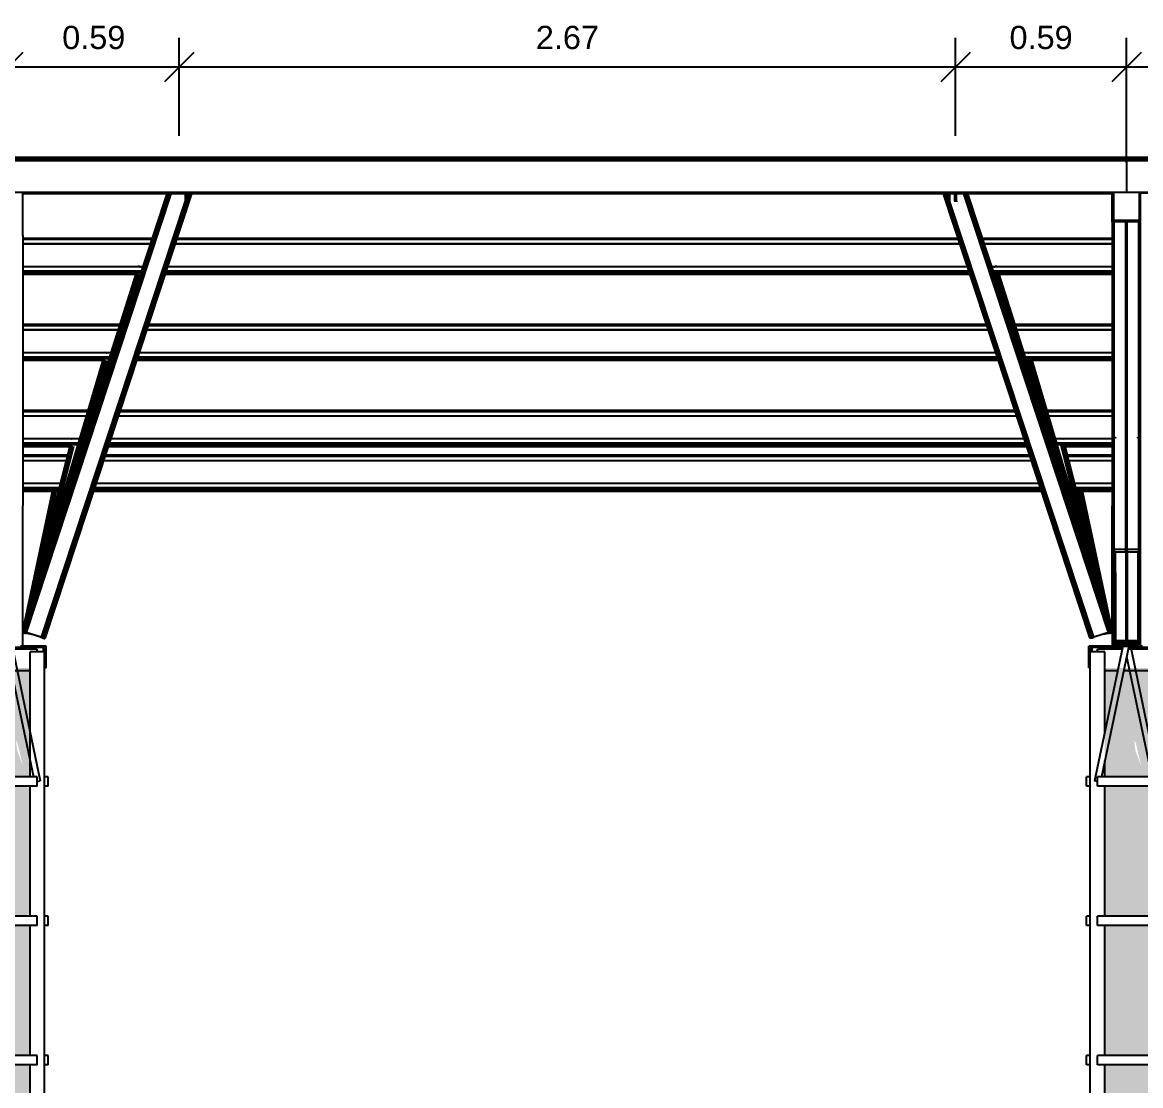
# Model space of a CAD drawing. Header units: millimetres. Extents: x 357 to 945, y 547 to 720.
# Drawn here: x 690.126 to 693.976, y 644.764 to 648.425 of the extents above; entities that cross this region are included whole.
import ezdxf

# ---------------------------------------------------------------- set-up
doc = ezdxf.new("R2010")
doc.units = ezdxf.units.MM
doc.header["$PDMODE"] = 34
doc.layers.add('ANC_COTAS', color=7, linetype='Continuous', lineweight=9)
doc.layers.add('LCL - COTAS', color=30, linetype='Continuous')
doc.layers.add('PLANTA-VIS', color=7, linetype='Continuous')
doc.styles.add('Arial', font='arial.ttf')
doc.dimstyles.new('1-100', dxfattribs={"dimscale": 2, "dimtxt": 0.04, "dimasz": 0.05, "dimexe": 0.05, "dimexo": 0.1, "dimgap": 0.03, "dimtad": 1, "dimzin": 1, "dimdsep": 46, "dimtxsty": 'Arial', "dimblk": 'OBLIQUE', "dimcen": 0, "dimclrd": 256, "dimclre": 256, "dimclrt": 256, "dimadec": 0, "dimazin": 0, "dimtfac": 1, "dimtofl": 0, "dimtmove": 2, "dimatfit": 3, "dimldrblk": 'OBLIQUE', "dimfxl": 0.04, "dimtolj": 1, "dimtzin": 1, "dimarcsym": 0})

# ---------------------------------------------------------------- blocks, each defined once
blk = doc.blocks.new('_OBLIQUE')
at = {"color": 0, "linetype": 'ByBlock', "lineweight": -2}
blk.add_line((-0.5, -0.5), (0.5, 0.5), dxfattribs=at)
blk = doc.blocks.new('*D186')
at = {"layer": 'Defpoints', "color": 0, "transparency": 16777216}
for p in [(690.0771, 648.2721), (690.0771, 647.9597), (689.4886, 647.8351)]:
    blk.add_point(p, dxfattribs=at)
at = {"layer": 'LCL - COTAS', "lineweight": -2, "transparency": 16777216}
for p, q in [((689.4886, 648.0351), (689.4886, 648.3721)), ((690.0771, 648.1597), (690.0771, 648.3721)), ((689.4886, 648.2721), (690.0771, 648.2721))]:
    blk.add_line(p, q, dxfattribs=at)
at = {"layer": 'LCL - COTAS', "lineweight": -2, "transparency": 16777216, "xscale": 0.1, "yscale": 0.1, "zscale": 0.1, "rotation": 180}
blk.add_blockref('_OBLIQUE', (689.4886, 648.2721), dxfattribs=at)
at = {"layer": 'LCL - COTAS', "lineweight": -2, "transparency": 16777216, "xscale": 0.1, "yscale": 0.1, "zscale": 0.1}
blk.add_blockref('_OBLIQUE', (690.0771, 648.2721), dxfattribs=at)
at = {"layer": 'LCL - COTAS', "transparency": 16777216, "insert": (689.7828, 648.3729), "char_height": 0.08, "attachment_point": 5, "style": 'Arial'}
blk.add_mtext('\\A1;0.59', dxfattribs=at)
blk = doc.blocks.new('*D187')
at = {"layer": 'Defpoints', "color": 0, "transparency": 16777216}
for p in [(690.6656, 648.2721), (690.0771, 647.9597), (690.6656, 647.8351)]:
    blk.add_point(p, dxfattribs=at)
at = {"layer": 'LCL - COTAS', "lineweight": -2, "transparency": 16777216}
for p, q in [((690.0771, 648.1597), (690.0771, 648.3721)), ((690.6656, 648.0351), (690.6656, 648.3721)), ((690.0771, 648.2721), (690.6656, 648.2721))]:
    blk.add_line(p, q, dxfattribs=at)
at = {"layer": 'LCL - COTAS', "lineweight": -2, "transparency": 16777216, "xscale": 0.1, "yscale": 0.1, "zscale": 0.1, "rotation": 180}
blk.add_blockref('_OBLIQUE', (690.0771, 648.2721), dxfattribs=at)
at = {"layer": 'LCL - COTAS', "lineweight": -2, "transparency": 16777216, "xscale": 0.1, "yscale": 0.1, "zscale": 0.1}
blk.add_blockref('_OBLIQUE', (690.6656, 648.2721), dxfattribs=at)
at = {"layer": 'LCL - COTAS', "transparency": 16777216, "insert": (690.3714, 648.3729), "char_height": 0.08, "attachment_point": 5, "style": 'Arial'}
blk.add_mtext('\\A1;0.59', dxfattribs=at)
blk = doc.blocks.new('*D188')
at = {"layer": 'Defpoints', "color": 0, "transparency": 16777216}
for p in [(693.3386, 648.2721), (690.6656, 647.8351), (693.3386, 647.8351)]:
    blk.add_point(p, dxfattribs=at)
at = {"layer": 'LCL - COTAS', "lineweight": -2, "transparency": 16777216}
for p, q in [((690.6656, 648.0351), (690.6656, 648.3721)), ((693.3386, 648.0351), (693.3386, 648.3721)), ((690.6656, 648.2721), (693.3386, 648.2721))]:
    blk.add_line(p, q, dxfattribs=at)
at = {"layer": 'LCL - COTAS', "lineweight": -2, "transparency": 16777216, "xscale": 0.1, "yscale": 0.1, "zscale": 0.1, "rotation": 180}
blk.add_blockref('_OBLIQUE', (690.6656, 648.2721), dxfattribs=at)
at = {"layer": 'LCL - COTAS', "lineweight": -2, "transparency": 16777216, "xscale": 0.1, "yscale": 0.1, "zscale": 0.1}
blk.add_blockref('_OBLIQUE', (693.3386, 648.2721), dxfattribs=at)
at = {"layer": 'LCL - COTAS', "transparency": 16777216, "insert": (692.0021, 648.3729), "char_height": 0.08, "attachment_point": 5, "style": 'Arial'}
blk.add_mtext('\\A1;2.67', dxfattribs=at)
blk = doc.blocks.new('*D189')
at = {"layer": 'Defpoints', "color": 0, "transparency": 16777216}
for p in [(693.9271, 648.2721), (693.9271, 647.9597), (693.3386, 647.8351)]:
    blk.add_point(p, dxfattribs=at)
at = {"layer": 'LCL - COTAS', "lineweight": -2, "transparency": 16777216}
for p, q in [((693.3386, 648.0351), (693.3386, 648.3721)), ((693.9271, 648.1597), (693.9271, 648.3721)), ((693.3386, 648.2721), (693.9271, 648.2721))]:
    blk.add_line(p, q, dxfattribs=at)
at = {"layer": 'LCL - COTAS', "lineweight": -2, "transparency": 16777216, "xscale": 0.1, "yscale": 0.1, "zscale": 0.1, "rotation": 180}
blk.add_blockref('_OBLIQUE', (693.3386, 648.2721), dxfattribs=at)
at = {"layer": 'LCL - COTAS', "lineweight": -2, "transparency": 16777216, "xscale": 0.1, "yscale": 0.1, "zscale": 0.1}
blk.add_blockref('_OBLIQUE', (693.9271, 648.2721), dxfattribs=at)
at = {"layer": 'LCL - COTAS', "transparency": 16777216, "insert": (693.6328, 648.3729), "char_height": 0.08, "attachment_point": 5, "style": 'Arial'}
blk.add_mtext('\\A1;0.59', dxfattribs=at)
blk = doc.blocks.new('*D193')
at = {"layer": 'Defpoints', "color": 0, "transparency": 16777216}
for p in [(694.5156, 648.2721), (694.5156, 647.8351), (693.9271, 647.7428)]:
    blk.add_point(p, dxfattribs=at)
at = {"layer": 'LCL - COTAS', "lineweight": -2, "transparency": 16777216}
for p, q in [((693.9271, 647.9428), (693.9271, 648.3721)), ((694.5156, 648.0351), (694.5156, 648.3721)), ((693.9271, 648.2721), (694.5156, 648.2721))]:
    blk.add_line(p, q, dxfattribs=at)
at = {"layer": 'LCL - COTAS', "lineweight": -2, "transparency": 16777216, "xscale": 0.1, "yscale": 0.1, "zscale": 0.1, "rotation": 180}
blk.add_blockref('_OBLIQUE', (693.9271, 648.2721), dxfattribs=at)
at = {"layer": 'LCL - COTAS', "lineweight": -2, "transparency": 16777216, "xscale": 0.1, "yscale": 0.1, "zscale": 0.1}
blk.add_blockref('_OBLIQUE', (694.5156, 648.2721), dxfattribs=at)
at = {"layer": 'LCL - COTAS', "transparency": 16777216, "insert": (694.2214, 648.3729), "char_height": 0.08, "attachment_point": 5, "style": 'Arial'}
blk.add_mtext('\\A1;0.59', dxfattribs=at)

msp = doc.modelspace()

# ---------------------------------------------------------------- hatches: boundary and pattern name
at = {"layer": 'ANC_COTAS'}
h = msp.add_hatch(dxfattribs=at)
h.set_pattern_fill('AR-CONC', color=256, scale=0.0005)
h.set_pattern_definition([(50, (3.72947, -11.3066), (0.0910923345, -0.007969543), [0.009525, -0.104775]), (355, (3.72947, -11.3066), (-0.017621711, 0.095528423), [0.00762, -0.083820292]), (100.451445, (3.73706, -11.30726), (0.0734706235, 0.087558876), [0.008095004, -0.089045122]), (46.1842, (3.72947, -11.2812), (0.13553952, -0.021021164), [0.0142875, -0.1571625]), (96.635558, (3.74076, -11.28295), (0.118702067, 0.123713062), [0.012142512, -0.133567804]), (351.184151, (3.72947, -11.2812), (0.118702067, 0.123713062), [0.011429984, -0.125729866]), (21, (3.74217, -11.28755), (0.0758071956, -0.051132599), [0.009525, -0.104775]), (326, (3.74217, -11.28755), (0.030901014, 0.092093983), [0.00762, -0.08382]), (71.451445, (3.74849, -11.29181), (0.10670821, 0.0409613844), [0.008095004, -0.089044969]), (37.5, (3.72947, -11.3066), (0.0015443016, 0.0422775194), [0, -0.082804, 0, -0.08509, 0, -0.0841375]), (7.5, (3.72947, -11.3066), (0.0334098313, 0.0500902874), [0, -0.048514, 0, -0.080899, 0, -0.0320675]), (327.5, (3.701148, -11.3066), (0.0677952976, -0.002864372), [0, -0.03175, 0, -0.09906, 0, -0.131445]), (317.5, (3.68845, -11.3066), (0.0740645907, 0.0127132455), [0, -0.041275, 0, -0.065786, 0, -0.093345])])
h.paths.add_polyline_path([(690.1521, 643.87517), (690.0021, 643.87517), (690.0021, 643.61715), (690.1521, 643.61715)])
h.paths.add_polyline_path([(690.1521, 644.35517), (690.0021, 644.35517), (690.0021, 643.90692), (690.1521, 643.90692)])
h.paths.add_polyline_path([(690.1521, 644.83517), (690.0021, 644.83517), (690.0021, 644.38692), (690.1521, 644.38692)])
h.paths.add_polyline_path([(690.1521, 645.31517), (690.0021, 645.31517), (690.0021, 644.86692), (690.1521, 644.86692)])
h.paths.add_polyline_path([(690.1521, 645.79517), (690.0021, 645.79517), (690.0021, 645.34692), (690.1521, 645.34692)])
h.paths.add_polyline_path([(690.1521, 646.20214), (690.0021, 646.20214), (690.0021, 645.82692), (690.1521, 645.82692)])
h.paths.add_polyline_path([(690.10761, 645.91802), (690.12722, 645.86467), (690.10949, 645.9413), (690.1032, 645.95388)], flags=16)
h = msp.add_hatch(dxfattribs=at)
h.set_pattern_fill('AR-CONC', color=256, scale=0.0005)
h.set_pattern_definition([(50, (7.57947, -11.3066), (0.0910923345, -0.007969543), [0.009525, -0.104775]), (355, (7.57947, -11.3066), (-0.017621711, 0.095528423), [0.00762, -0.083820292]), (100.451445, (7.58706, -11.30726), (0.0734706235, 0.087558876), [0.008095004, -0.089045122]), (46.1842, (7.57947, -11.2812), (0.13553952, -0.021021164), [0.0142875, -0.1571625]), (96.635558, (7.59076, -11.28295), (0.118702067, 0.123713062), [0.012142512, -0.133567804]), (351.184151, (7.57947, -11.2812), (0.118702067, 0.123713062), [0.011429984, -0.125729866]), (21, (7.59217, -11.28755), (0.0758071956, -0.051132599), [0.009525, -0.104775]), (326, (7.59217, -11.28755), (0.030901014, 0.092093983), [0.00762, -0.08382]), (71.451445, (7.59849, -11.29181), (0.10670821, 0.0409613844), [0.008095004, -0.089044969]), (37.5, (7.57947, -11.3066), (0.0015443016, 0.0422775194), [0, -0.082804, 0, -0.08509, 0, -0.0841375]), (7.5, (7.57947, -11.3066), (0.0334098313, 0.0500902874), [0, -0.048514, 0, -0.080899, 0, -0.0320675]), (327.5, (7.551148, -11.3066), (0.0677952976, -0.002864372), [0, -0.03175, 0, -0.09906, 0, -0.131445]), (317.5, (7.53845, -11.3066), (0.0740645907, 0.0127132455), [0, -0.041275, 0, -0.065786, 0, -0.093345])])
h.paths.add_polyline_path([(694.0021, 643.87517), (693.8521, 643.87517), (693.8521, 643.61715), (694.0021, 643.61715)])
h.paths.add_polyline_path([(694.0021, 644.35517), (693.8521, 644.35517), (693.8521, 643.90692), (694.0021, 643.90692)])
h.paths.add_polyline_path([(694.0021, 644.83517), (693.8521, 644.83517), (693.8521, 644.38692), (694.0021, 644.38692)])
h.paths.add_polyline_path([(694.0021, 645.31517), (693.8521, 645.31517), (693.8521, 644.86692), (694.0021, 644.86692)])
h.paths.add_polyline_path([(694.0021, 645.79517), (693.8521, 645.79517), (693.8521, 645.34692), (694.0021, 645.34692)])
h.paths.add_polyline_path([(694.0021, 646.20214), (693.8521, 646.20214), (693.8521, 645.82692), (694.0021, 645.82692)])
h.paths.add_polyline_path([(693.95761, 645.91802), (693.97722, 645.86467), (693.95949, 645.9413), (693.9532, 645.95388)], flags=16)

# ---------------------------------------------------------------- linework, layer by layer
at = {"layer": 'PLANTA-VIS', "extrusion": (0, 1, 0)}
for p, q in [((693.9271, 647.95968), (690.0771, 647.95968)), ((697.7771, 647.95968), (693.9271, 647.95968)), ((693.9271, 647.95372), (693.9271, 647.95968)), ((693.9271, 647.95372), (693.9271, 647.95968)), ((693.9271, 647.95372), (690.0771, 647.95372)), ((693.9271, 647.95306), (690.0771, 647.95306)), ((693.9271, 647.95175), (690.0771, 647.95175)), ((693.9271, 647.94998), (690.0771, 647.94998)), ((693.9271, 647.94803), (690.0771, 647.94803)), ((697.7771, 647.95372), (693.9271, 647.95372)), ((693.9271, 647.95306), (693.9271, 647.95372)), ((693.9271, 647.95306), (693.9271, 647.95372)), ((697.7771, 647.95306), (693.9271, 647.95306)), ((693.9271, 647.95175), (693.9271, 647.95306)), ((693.9271, 647.95175), (693.9271, 647.95306)), ((697.7771, 647.95175), (693.9271, 647.95175)), ((693.9271, 647.94998), (693.9271, 647.95175)), ((693.9271, 647.94998), (693.9271, 647.95175)), ((697.7771, 647.94998), (693.9271, 647.94998)), ((693.9271, 647.94803), (693.9271, 647.94998)), ((693.9271, 647.94803), (693.9271, 647.94998)), ((697.7771, 647.94803), (693.9271, 647.94803)), ((693.9271, 647.94803), (693.9271, 647.83926)), ((693.9271, 647.94803), (693.9271, 647.83926)), ((693.9271, 647.83926), (690.0771, 647.83926)), ((693.88025, 647.83742), (690.12394, 647.83742)), ((693.8784, 647.83598), (690.1258, 647.83598)), ((690.62352, 647.83506), (690.12641, 646.32857)), ((693.87767, 647.83515), (690.12652, 647.83515)), ((690.12664, 647.73904), (690.12664, 647.8351)), ((693.87751, 647.83506), (690.12668, 647.83506)), ((690.1271, 647.73672), (690.1271, 647.83506)), ((690.62456, 647.83506), (690.12735, 646.32826)), ((690.62753, 647.83506), (690.13003, 646.32738)), ((690.63197, 647.83506), (690.13403, 646.32606)), ((690.63721, 647.83506), (690.13876, 646.3245)), ((690.6861, 647.8109), (690.19004, 646.30758)), ((690.70672, 647.83506), (690.20144, 646.30382)), ((690.70776, 647.83506), (690.20238, 646.30351)), ((690.6861, 647.83506), (690.6861, 647.79139)), ((690.6911, 647.83506), (690.6911, 647.79139)), ((690.70375, 647.83506), (690.6911, 647.79671)), ((690.69931, 647.83506), (690.6911, 647.81019)), ((690.69407, 647.83506), (690.6911, 647.82605)), ((693.80181, 646.30351), (693.29644, 647.83506)), ((693.3131, 647.80051), (693.3017, 647.83506)), ((693.3131, 647.80246), (693.30235, 647.83506)), ((693.3131, 647.80798), (693.30417, 647.83506)), ((693.3131, 647.81627), (693.3069, 647.83506)), ((693.3131, 647.82605), (693.31013, 647.83506)), ((693.3131, 647.83506), (693.3131, 647.79139)), ((693.3181, 647.83506), (693.3181, 647.79139)), ((693.81416, 646.30758), (693.3181, 647.8109)), ((693.81125, 646.30662), (693.3181, 647.80112)), ((693.3361, 647.80919), (693.3361, 647.83506)), ((693.3411, 647.80919), (693.3361, 647.80919)), ((693.3361, 647.80919), (693.3361, 647.80724)), ((693.3411, 647.80919), (693.3411, 647.83506)), ((693.3411, 647.80919), (693.3411, 647.80724)), ((693.86544, 646.3245), (693.36699, 647.83506)), ((693.86834, 646.32546), (693.37021, 647.83506)), ((693.87081, 646.32627), (693.37295, 647.83506)), ((693.87246, 646.32682), (693.37478, 647.83506)), ((693.87303, 646.32701), (693.37541, 647.83506)), ((693.87778, 646.32857), (693.38068, 647.83506)), ((693.8771, 647.73672), (693.8771, 647.83506)), ((693.87755, 647.73904), (693.87755, 647.8351)), ((693.87885, 647.74101), (693.87885, 647.83658)), ((693.8808, 647.74233), (693.8808, 647.83777)), ((693.8831, 647.74279), (693.8831, 647.8382)), ((697.7771, 647.83926), (693.9271, 647.83926)), ((693.9271, 647.83926), (693.9271, 647.8382)), ((693.9271, 647.83926), (693.9271, 647.8382)), ((693.9711, 647.74279), (693.9711, 647.8382)), ((693.97339, 647.74233), (693.97339, 647.83777)), ((697.73025, 647.83742), (693.97394, 647.83742)), ((693.97534, 647.74101), (693.97534, 647.83658)), ((690.6861, 647.79503), (690.19476, 646.30602)), ((690.68934, 647.79139), (690.19877, 646.3047)), ((690.6911, 647.79139), (690.6861, 647.79139)), ((693.3181, 647.79139), (693.3131, 647.79139)), ((693.80656, 646.30507), (693.31611, 647.79139)), ((693.80714, 646.30526), (693.31676, 647.79139)), ((693.80878, 646.30581), (693.3181, 647.79282)), ((690.12664, 647.73904), (690.12534, 647.74101)), ((690.1271, 647.73672), (690.12664, 647.73904)), ((690.1271, 647.69222), (690.1271, 647.73672)), ((693.87755, 647.73904), (693.8771, 647.73672)), ((693.8771, 647.73672), (693.8771, 647.69222)), ((693.87885, 647.74101), (693.87755, 647.73904)), ((693.8808, 647.74233), (693.87885, 647.74101)), ((693.8801, 647.73672), (693.88033, 647.73788)), ((693.8801, 647.69222), (693.8801, 647.73672)), ((693.88033, 647.73788), (693.88098, 647.73886)), ((693.8831, 647.74279), (693.8808, 647.74233)), ((693.88098, 647.73886), (693.88195, 647.73953)), ((693.88195, 647.73953), (693.8831, 647.73975)), ((693.9711, 647.74279), (693.8831, 647.74279)), ((693.8831, 647.73975), (693.9711, 647.73975)), ((693.8836, 646.29104), (693.8836, 647.73975)), ((693.8846, 646.99657), (693.8846, 647.73975)), ((693.9246, 646.60951), (693.9246, 647.73975)), ((693.9296, 646.60951), (693.9296, 647.73975)), ((693.9696, 646.99657), (693.9696, 647.73975)), ((693.9706, 646.29104), (693.9706, 647.73975)), ((693.97339, 647.74233), (693.9711, 647.74279)), ((693.9711, 647.73975), (693.97224, 647.73953)), ((693.97224, 647.73953), (693.97322, 647.73886)), ((693.97322, 647.73886), (693.97387, 647.73788)), ((693.97534, 647.74101), (693.97339, 647.74233)), ((693.97387, 647.73788), (693.9741, 647.73672)), ((693.9741, 647.73672), (693.9741, 647.69222)), ((693.97664, 647.73904), (693.97534, 647.74101)), ((690.1241, 647.69222), (690.1271, 647.69222)), ((690.1271, 647.69222), (690.1271, 646.75994)), ((693.8771, 647.69222), (693.8771, 646.75994)), ((693.8771, 647.69222), (693.8801, 647.69222)), ((693.8796, 646.32715), (693.8796, 647.69222)), ((693.9741, 647.69222), (693.9771, 647.69222)), ((693.9746, 646.32715), (693.9746, 647.69222)), ((690.57276, 647.68123), (690.1271, 647.68123)), ((690.57273, 647.68114), (690.1271, 647.68114)), ((690.57245, 647.68031), (690.1271, 647.68031)), ((690.57198, 647.67887), (690.1271, 647.67887)), ((690.57137, 647.67703), (690.1271, 647.67703)), ((690.56648, 647.6622), (690.1271, 647.6622)), ((690.56636, 647.66183), (690.1271, 647.66183)), ((693.3536, 647.66183), (690.6506, 647.66183)), ((693.35348, 647.6622), (690.65072, 647.6622)), ((693.34858, 647.67703), (690.65561, 647.67703)), ((693.34798, 647.67887), (690.65622, 647.67887)), ((693.3475, 647.68031), (690.65669, 647.68031)), ((693.34723, 647.68114), (690.65697, 647.68114)), ((693.3472, 647.68123), (690.657, 647.68123)), ((693.8771, 647.68123), (693.43144, 647.68123)), ((693.8771, 647.68114), (693.43147, 647.68114)), ((693.8771, 647.68031), (693.43174, 647.68031)), ((693.8771, 647.67887), (693.43222, 647.67887)), ((693.8771, 647.67703), (693.43282, 647.67703)), ((693.8771, 647.6622), (693.43772, 647.6622)), ((693.8771, 647.66183), (693.43784, 647.66183)), ((690.54037, 647.58309), (690.1271, 647.58309)), ((690.52456, 647.58562), (690.52376, 647.58309)), ((690.52933, 647.58411), (690.52456, 647.58562)), ((690.52456, 647.58562), (690.52551, 647.58532)), ((690.52551, 647.58532), (690.52644, 647.58502)), ((690.52597, 647.58517), (690.52551, 647.58532)), ((690.52933, 647.58411), (690.52901, 647.58309)), ((690.52933, 647.58411), (690.52991, 647.58392)), ((690.53256, 647.58309), (690.52933, 647.5841)), ((690.52956, 647.58403), (690.53156, 647.5834)), ((690.52991, 647.58392), (690.52965, 647.58309)), ((690.52991, 647.58392), (690.53156, 647.5834)), ((690.53156, 647.5834), (690.53146, 647.58309)), ((690.53156, 647.5834), (690.53255, 647.58309)), ((693.37958, 647.58309), (690.62461, 647.58309)), ((693.8771, 647.58309), (693.46382, 647.58309)), ((693.47165, 647.58309), (693.476, 647.58447)), ((693.47167, 647.58309), (693.47198, 647.58319)), ((693.47198, 647.58319), (693.476, 647.58447)), ((693.47201, 647.58309), (693.47198, 647.58319)), ((693.47477, 647.58407), (693.47486, 647.58411)), ((693.47963, 647.58562), (693.47486, 647.58411)), ((693.476, 647.58447), (693.47869, 647.58532)), ((693.47644, 647.58309), (693.476, 647.58447)), ((693.47869, 647.58532), (693.47963, 647.58562)), ((693.4794, 647.58309), (693.47869, 647.58532)), ((693.48043, 647.58309), (693.47963, 647.58562)), ((690.51742, 647.56306), (690.12626, 646.32812)), ((690.53548, 647.56826), (690.1271, 647.56826)), ((690.53484, 647.56631), (690.1271, 647.56631)), ((690.53426, 647.56455), (690.1271, 647.56455)), ((690.53382, 647.56323), (690.1271, 647.56323)), ((690.51726, 647.56257), (690.1271, 647.56257)), ((690.51537, 647.55661), (690.1271, 647.55661)), ((690.52267, 647.56306), (690.25706, 646.72451)), ((690.52178, 647.55824), (690.27302, 646.77287)), ((690.52347, 647.55785), (690.31826, 646.90997)), ((690.52612, 647.55759), (690.38625, 647.116)), ((690.5293, 647.5575), (690.46639, 647.35886)), ((690.5336, 647.56257), (690.52251, 647.56257)), ((693.38832, 647.55661), (690.61588, 647.55661)), ((693.38635, 647.56257), (690.61784, 647.56257)), ((693.38614, 647.56323), (690.61806, 647.56323)), ((693.3857, 647.56455), (690.6185, 647.56455)), ((693.38512, 647.56631), (690.61908, 647.56631)), ((693.38448, 647.56826), (690.61972, 647.56826)), ((693.8771, 647.56826), (693.46872, 647.56826)), ((693.8771, 647.56631), (693.46936, 647.56631)), ((693.8771, 647.56455), (693.46994, 647.56455)), ((693.8771, 647.56323), (693.47037, 647.56323)), ((693.8771, 647.56257), (693.47059, 647.56257)), ((693.53806, 647.35811), (693.47394, 647.56055)), ((693.66807, 646.96411), (693.4792, 647.5604)), ((693.77839, 646.62977), (693.48376, 647.55997)), ((693.85217, 646.4062), (693.48692, 647.55934)), ((693.87793, 646.32812), (693.48819, 647.55859)), ((693.8771, 647.55661), (693.48882, 647.55661)), ((693.9271, 647.56323), (693.9246, 647.56323)), ((693.9271, 647.56257), (693.9246, 647.56257)), ((693.9271, 647.55661), (693.9246, 647.55661)), ((693.9271, 647.56382), (693.9271, 647.56323)), ((693.9271, 647.56382), (693.9271, 647.56323)), ((693.9296, 647.56323), (693.9271, 647.56323)), ((693.9271, 647.56323), (693.9271, 647.56257)), ((693.9271, 647.56323), (693.9271, 647.56257)), ((693.9296, 647.56257), (693.9271, 647.56257)), ((693.9271, 647.56257), (693.9271, 647.55661)), ((693.9271, 647.56257), (693.9271, 647.55661)), ((693.9296, 647.55661), (693.9271, 647.55661)), ((690.46101, 647.38498), (690.1271, 647.38498)), ((690.46098, 647.38489), (690.1271, 647.38489)), ((690.46072, 647.38406), (690.1271, 647.38406)), ((690.46026, 647.38262), (690.1271, 647.38262)), ((690.45968, 647.38078), (690.1271, 647.38078)), ((693.44634, 647.38078), (690.55786, 647.38078)), ((693.44573, 647.38262), (690.55846, 647.38262)), ((693.44526, 647.38406), (690.55894, 647.38406)), ((693.44498, 647.38489), (690.55921, 647.38489)), ((693.44495, 647.38498), (690.55924, 647.38498)), ((693.8771, 647.38498), (693.54318, 647.38498)), ((693.8771, 647.38489), (693.54321, 647.38489)), ((693.8771, 647.38406), (693.54347, 647.38406)), ((693.8771, 647.38262), (693.54393, 647.38262)), ((693.8771, 647.38078), (693.54451, 647.38078)), ((690.45498, 647.36595), (690.1271, 647.36595)), ((690.45487, 647.36558), (690.1271, 647.36558)), ((693.45136, 647.36558), (690.55284, 647.36558)), ((693.45123, 647.36595), (690.55296, 647.36595)), ((693.8771, 647.36595), (693.54921, 647.36595)), ((693.8771, 647.36558), (693.54933, 647.36558)), ((690.40349, 647.26681), (690.12603, 646.32737)), ((690.42993, 647.28684), (690.1271, 647.28684)), ((690.42523, 647.27201), (690.1271, 647.27201)), ((690.42461, 647.27006), (690.1271, 647.27006)), ((690.42406, 647.2683), (690.1271, 647.2683)), ((690.42364, 647.26698), (690.1271, 647.26698)), ((690.40335, 647.26632), (690.1271, 647.26632)), ((690.40871, 647.26681), (690.20341, 646.57167)), ((690.42343, 647.26632), (690.40857, 647.26632)), ((690.40993, 647.28862), (690.40941, 647.28684)), ((690.41473, 647.2872), (690.40993, 647.28862)), ((690.40993, 647.28862), (690.41531, 647.28703)), ((690.41088, 647.28834), (690.41597, 647.28684)), ((690.41421, 647.28735), (690.41597, 647.28684)), ((690.41473, 647.2872), (690.41463, 647.28684)), ((690.41473, 647.2872), (690.41531, 647.28703)), ((690.41531, 647.28703), (690.41526, 647.28684)), ((690.41531, 647.28703), (690.41596, 647.28684)), ((693.48411, 647.26632), (690.52009, 647.26632)), ((693.48389, 647.26698), (690.5203, 647.26698)), ((693.48346, 647.2683), (690.52074, 647.2683)), ((693.48287, 647.27006), (690.52132, 647.27006)), ((693.48223, 647.27201), (690.52196, 647.27201)), ((693.47734, 647.28684), (690.52686, 647.28684)), ((693.8771, 647.28684), (693.57427, 647.28684)), ((693.8771, 647.27201), (693.57897, 647.27201)), ((693.8771, 647.27006), (693.57958, 647.27006)), ((693.8771, 647.2683), (693.58014, 647.2683)), ((693.8771, 647.26698), (693.58056, 647.26698)), ((693.8771, 647.26632), (693.58077, 647.26632)), ((693.67736, 646.96137), (693.58789, 647.2643)), ((693.58823, 647.28684), (693.59061, 647.28754)), ((693.58948, 647.2872), (693.59331, 647.28834)), ((693.59061, 647.28754), (693.59331, 647.28834)), ((693.59082, 647.28684), (693.59061, 647.28754)), ((693.75414, 646.71895), (693.59312, 647.26415)), ((693.59331, 647.28834), (693.59426, 647.28862)), ((693.59376, 647.28684), (693.59331, 647.28834)), ((693.59479, 647.28684), (693.59426, 647.28862)), ((693.8193, 646.51323), (693.59765, 647.26372)), ((693.86277, 646.37599), (693.60077, 647.26309)), ((693.87816, 646.32737), (693.60202, 647.26234)), ((693.9271, 647.26698), (693.9246, 647.26698)), ((693.9271, 647.26632), (693.9246, 647.26632)), ((693.9271, 647.26757), (693.9271, 647.26698)), ((693.9271, 647.26757), (693.9271, 647.26698)), ((693.9296, 647.26698), (693.9271, 647.26698)), ((693.9271, 647.26698), (693.9271, 647.26632)), ((693.9271, 647.26698), (693.9271, 647.26632)), ((693.9296, 647.26632), (693.9271, 647.26632)), ((693.9271, 647.26632), (693.9271, 647.26036)), ((693.9271, 647.26632), (693.9271, 647.26036)), ((690.40159, 647.26036), (690.1271, 647.26036)), ((690.40792, 647.26199), (690.21274, 646.60113)), ((690.40962, 647.2616), (690.2396, 646.68595)), ((690.41225, 647.26134), (690.2797, 646.81255)), ((690.41541, 647.26125), (690.32684, 646.96137)), ((693.48608, 647.26036), (690.51812, 647.26036)), ((693.8771, 647.26036), (693.60261, 647.26036)), ((693.9271, 647.26036), (693.9246, 647.26036)), ((693.9296, 647.26036), (693.9271, 647.26036)), ((690.3509, 647.08873), (690.1271, 647.08873)), ((690.35087, 647.08864), (690.1271, 647.08864)), ((690.35062, 647.08781), (690.1271, 647.08781)), ((690.3502, 647.08637), (690.1271, 647.08637)), ((690.34966, 647.08453), (690.1271, 647.08453)), ((690.34528, 647.0697), (690.1271, 647.0697)), ((693.54899, 647.0697), (690.45521, 647.0697)), ((693.5441, 647.08453), (690.4601, 647.08453)), ((693.54349, 647.08637), (690.46071, 647.08637)), ((693.54301, 647.08781), (690.46118, 647.08781)), ((693.54274, 647.08864), (690.46146, 647.08864)), ((693.54271, 647.08873), (690.46149, 647.08873)), ((693.8771, 647.08873), (693.6533, 647.08873)), ((693.8771, 647.08864), (693.65333, 647.08864)), ((693.8771, 647.08781), (693.65357, 647.08781)), ((693.8771, 647.08637), (693.654, 647.08637)), ((693.8771, 647.08453), (693.65454, 647.08453)), ((693.8771, 647.0697), (693.65892, 647.0697)), ((690.34517, 647.06933), (690.1271, 647.06933)), ((693.54911, 647.06933), (690.45509, 647.06933)), ((693.8771, 647.06933), (693.65903, 647.06933)), ((693.8846, 646.99495), (693.8846, 646.99657)), ((693.8846, 646.99495), (693.8846, 646.99379)), ((693.8886, 646.99495), (693.8846, 646.99495)), ((693.8846, 646.60951), (693.8846, 646.99379)), ((693.8886, 646.99495), (693.8886, 646.99657)), ((693.8886, 646.99495), (693.8886, 646.99379)), ((693.9656, 646.99495), (693.9656, 646.99657)), ((693.9656, 646.99495), (693.9656, 646.99379)), ((693.9696, 646.99495), (693.9656, 646.99495)), ((693.9696, 646.99495), (693.9696, 646.99657)), ((693.9696, 646.99495), (693.9696, 646.99379)), ((693.9696, 646.60951), (693.9696, 646.99379)), ((690.28995, 646.97056), (690.12596, 646.32715)), ((690.32191, 646.99059), (690.1271, 646.99059)), ((690.31753, 646.97576), (690.1271, 646.97576)), ((690.31696, 646.97381), (690.1271, 646.97381)), ((690.31644, 646.97205), (690.1271, 646.97205)), ((690.31605, 646.97073), (690.1271, 646.97073)), ((690.28982, 646.97007), (690.1271, 646.97007)), ((690.2883, 646.96411), (690.1271, 646.96411)), ((690.29511, 646.97056), (690.16352, 646.45431)), ((690.29451, 646.96574), (690.16811, 646.46983)), ((690.2962, 646.96535), (690.18116, 646.514)), ((690.29881, 646.96509), (690.20073, 646.58029)), ((690.30195, 646.965), (690.22377, 646.65828)), ((690.31585, 646.97007), (690.29498, 646.97007)), ((690.29513, 646.99092), (690.29505, 646.99059)), ((690.29642, 646.99059), (690.29513, 646.99092)), ((690.29513, 646.99092), (690.29609, 646.99068)), ((690.29609, 646.99068), (690.29645, 646.99059)), ((693.58383, 646.96411), (690.42036, 646.96411)), ((693.58186, 646.97007), (690.42233, 646.97007)), ((693.58165, 646.97073), (690.42255, 646.97073)), ((693.58121, 646.97205), (690.42298, 646.97205)), ((693.58063, 646.97381), (690.42357, 646.97381)), ((693.57999, 646.97576), (690.42421, 646.97576)), ((693.57509, 646.99059), (690.4291, 646.99059)), ((693.8771, 646.99059), (693.68228, 646.99059)), ((693.8771, 646.97576), (693.68666, 646.97576)), ((693.8771, 646.97381), (693.68724, 646.97381)), ((693.8771, 646.97205), (693.68776, 646.97205)), ((693.8771, 646.97073), (693.68815, 646.97073)), ((693.8771, 646.97007), (693.68834, 646.97007)), ((693.78043, 646.65828), (693.70147, 646.96805)), ((693.81791, 646.53139), (693.70665, 646.9679)), ((693.70775, 646.99059), (693.7081, 646.99068)), ((693.70775, 646.99059), (693.7081, 646.99068)), ((693.7081, 646.99068), (693.70906, 646.99092)), ((693.70813, 646.99059), (693.7081, 646.99068)), ((693.70915, 646.99059), (693.70906, 646.99092)), ((693.8497, 646.42374), (693.71111, 646.96747)), ((693.87093, 646.35185), (693.71418, 646.96684)), ((693.87825, 646.32715), (693.71539, 646.96609)), ((693.8771, 646.96411), (693.7159, 646.96411)), ((693.9271, 646.97073), (693.9246, 646.97073)), ((693.9271, 646.97007), (693.9246, 646.97007)), ((693.9271, 646.96411), (693.9246, 646.96411)), ((693.9271, 646.97132), (693.9271, 646.97073)), ((693.9271, 646.97132), (693.9271, 646.97073)), ((693.9296, 646.97073), (693.9271, 646.97073)), ((693.9271, 646.97073), (693.9271, 646.97007)), ((693.9271, 646.97073), (693.9271, 646.97007)), ((693.9296, 646.97007), (693.9271, 646.97007)), ((693.9271, 646.97007), (693.9271, 646.96411)), ((693.9271, 646.97007), (693.9271, 646.96411)), ((693.9296, 646.96411), (693.9271, 646.96411)), ((690.28084, 646.93485), (690.1271, 646.93485)), ((690.28082, 646.93476), (690.1271, 646.93476)), ((690.28061, 646.93393), (690.1271, 646.93393)), ((690.28024, 646.93248), (690.1271, 646.93248)), ((690.27977, 646.93065), (690.1271, 646.93065)), ((690.27599, 646.91581), (690.1271, 646.91581)), ((693.59977, 646.91581), (690.40443, 646.91581)), ((693.59487, 646.93065), (690.40932, 646.93065)), ((693.59427, 646.93248), (690.40993, 646.93248)), ((693.59379, 646.93393), (690.41041, 646.93393)), ((693.59352, 646.93476), (690.41068, 646.93476)), ((693.59349, 646.93485), (690.41071, 646.93485)), ((693.8771, 646.93485), (693.72335, 646.93485)), ((693.8771, 646.93476), (693.72338, 646.93476)), ((693.8771, 646.93393), (693.72359, 646.93393)), ((693.8771, 646.93248), (693.72396, 646.93248)), ((693.8771, 646.93065), (693.72442, 646.93065)), ((693.8771, 646.91581), (693.72821, 646.91581)), ((690.2759, 646.91544), (690.1271, 646.91544)), ((693.59989, 646.91544), (690.40431, 646.91544)), ((693.8771, 646.91544), (693.7283, 646.91544)), ((690.22891, 646.81426), (690.12586, 646.32715)), ((690.25583, 646.8367), (690.1271, 646.8367)), ((690.25204, 646.82186), (690.1271, 646.82186)), ((690.25155, 646.81992), (690.1271, 646.81992)), ((690.2511, 646.81815), (690.1271, 646.81815)), ((690.25076, 646.81684), (690.1271, 646.81684)), ((690.2506, 646.81618), (690.1271, 646.81618)), ((690.22807, 646.81025), (690.1271, 646.81025)), ((690.23403, 646.81426), (690.15548, 646.44299)), ((690.2338, 646.81025), (690.15915, 646.45738)), ((690.23558, 646.81025), (690.1696, 646.49839)), ((690.23823, 646.81025), (690.18522, 646.55967)), ((690.24136, 646.81025), (690.2036, 646.63178)), ((690.24909, 646.81025), (690.23319, 646.81025)), ((693.6346, 646.81025), (690.36959, 646.81025)), ((693.63264, 646.81618), (690.37155, 646.81618)), ((693.63243, 646.81684), (690.37177, 646.81684)), ((693.63199, 646.81815), (690.3722, 646.81815)), ((693.63141, 646.81992), (690.37279, 646.81992)), ((693.63077, 646.82186), (690.37343, 646.82186)), ((693.62587, 646.8367), (690.37832, 646.8367)), ((693.8771, 646.8367), (693.74837, 646.8367)), ((693.8771, 646.82186), (693.75215, 646.82186)), ((693.8771, 646.81992), (693.75265, 646.81992)), ((693.8771, 646.81815), (693.7531, 646.81815)), ((693.8771, 646.81684), (693.75343, 646.81684)), ((693.8771, 646.81618), (693.7536, 646.81618)), ((693.80057, 646.6319), (693.76214, 646.81354)), ((693.8305, 646.51447), (693.76726, 646.81339)), ((693.85587, 646.41495), (693.77166, 646.81297)), ((693.87278, 646.3486), (693.77467, 646.81234)), ((693.87833, 646.32715), (693.77584, 646.81159)), ((693.8771, 646.81025), (693.77613, 646.81025)), ((693.9271, 646.81684), (693.9246, 646.81684)), ((693.9271, 646.81618), (693.9246, 646.81618)), ((693.9271, 646.81025), (693.9246, 646.81025)), ((693.9296, 646.80181), (693.9246, 646.80181)), ((693.9271, 646.81745), (693.9271, 646.81684)), ((693.9271, 646.81745), (693.9271, 646.81684)), ((693.9296, 646.81684), (693.9271, 646.81684)), ((693.9271, 646.81684), (693.9271, 646.81618)), ((693.9271, 646.81684), (693.9271, 646.81618)), ((693.9296, 646.81618), (693.9271, 646.81618)), ((693.9271, 646.81618), (693.9271, 646.81025)), ((693.9271, 646.81618), (693.9271, 646.81025)), ((693.9296, 646.81025), (693.9271, 646.81025)), ((693.9296, 646.79104), (693.9246, 646.79104)), ((690.1271, 646.33301), (690.1271, 646.75994)), ((693.8771, 646.33297), (693.8771, 646.75994)), ((693.9246, 646.60951), (693.8846, 646.60951)), ((693.8846, 646.60951), (693.8846, 646.53045)), ((693.9246, 646.6016), (693.9246, 646.60951)), ((693.9696, 646.60951), (693.9296, 646.60951)), ((693.9296, 646.60951), (693.9296, 646.6016)), ((693.9696, 646.53045), (693.9696, 646.60951)), ((693.8886, 646.53045), (693.8886, 646.6016)), ((693.8886, 646.6016), (693.9246, 646.6016)), ((693.9246, 646.6016), (693.9246, 646.29507)), ((693.9296, 646.6016), (693.9656, 646.6016)), ((693.9296, 646.6016), (693.9296, 646.29507)), ((693.9656, 646.6016), (693.9656, 646.53045)), ((693.8846, 646.53045), (693.8886, 646.53045)), ((693.8846, 646.53045), (693.8846, 646.28015)), ((693.8886, 646.53045), (693.8886, 646.28015)), ((693.9656, 646.53045), (693.9696, 646.53045)), ((693.9656, 646.53045), (693.9656, 646.28015)), ((693.9696, 646.53045), (693.9696, 646.28015)), ((690.1271, 646.32715), (690.1241, 646.32715)), ((690.12678, 646.32715), (690.12603, 646.32737)), ((690.13103, 646.32661), (690.12626, 646.32812)), ((690.12735, 646.32826), (690.12641, 646.32857)), ((690.1271, 646.28315), (690.1271, 646.32715)), ((690.13083, 646.32595), (690.1271, 646.32705)), ((690.13048, 646.32468), (690.1271, 646.32554)), ((690.13015, 646.32328), (690.1271, 646.32392)), ((690.13015, 646.32328), (690.1271, 646.32392)), ((690.13003, 646.32738), (690.12735, 646.32826)), ((690.13338, 646.32627), (690.12735, 646.32826)), ((690.13161, 646.32642), (690.12767, 646.32767)), ((690.13403, 646.32606), (690.13003, 646.32738)), ((690.13045, 646.32468), (690.13015, 646.32328)), ((690.13015, 646.32328), (690.13075, 646.32316)), ((690.13081, 646.32595), (690.13048, 646.32468)), ((690.13048, 646.32468), (690.13107, 646.32453)), ((690.13499, 646.32226), (690.13054, 646.3232)), ((690.13057, 646.32319), (690.13245, 646.3228)), ((690.13104, 646.32453), (690.13075, 646.32316)), ((690.13075, 646.32316), (690.13245, 646.3228)), ((690.13103, 646.3266), (690.13083, 646.32595)), ((690.13083, 646.32595), (690.13141, 646.32578)), ((690.13116, 646.327), (690.13103, 646.32661)), ((690.13103, 646.32661), (690.13161, 646.32642)), ((690.13139, 646.32578), (690.13107, 646.32453)), ((690.13107, 646.32453), (690.13275, 646.32411)), ((690.1316, 646.32642), (690.13141, 646.32578)), ((690.13141, 646.32578), (690.13308, 646.32529)), ((690.13557, 646.32455), (690.13141, 646.32578)), ((690.13174, 646.32681), (690.13161, 646.32642)), ((690.13161, 646.32642), (690.13326, 646.3259)), ((690.13527, 646.32346), (690.13188, 646.32432)), ((690.13233, 646.32619), (690.13391, 646.32569)), ((690.13273, 646.32411), (690.13245, 646.3228)), ((690.13245, 646.3228), (690.13499, 646.32226)), ((690.13305, 646.32529), (690.13275, 646.32411)), ((690.13275, 646.32411), (690.13527, 646.32346)), ((690.13326, 646.32589), (690.13308, 646.32529)), ((690.13308, 646.32529), (690.13557, 646.32455)), ((690.13338, 646.32627), (690.13326, 646.3259)), ((690.13326, 646.3259), (690.13574, 646.32512)), ((690.13557, 646.32555), (690.13338, 646.32627)), ((690.16466, 646.31595), (690.13391, 646.32569)), ((690.13866, 646.32419), (690.13397, 646.32567)), ((690.13876, 646.3245), (690.13403, 646.32606)), ((690.13525, 646.32346), (690.13499, 646.32226)), ((690.13499, 646.32226), (690.13798, 646.32163)), ((690.16437, 646.31604), (690.13499, 646.32226)), ((690.13555, 646.32455), (690.13527, 646.32346)), ((690.13527, 646.32346), (690.13823, 646.32271)), ((690.13574, 646.32511), (690.13557, 646.32455)), ((690.13557, 646.32455), (690.1385, 646.32369)), ((690.13572, 646.3255), (690.13561, 646.32554)), ((690.13585, 646.32546), (690.13574, 646.32512)), ((690.13574, 646.32512), (690.13866, 646.32419)), ((690.16429, 646.31607), (690.13727, 646.32405)), ((690.13821, 646.32271), (690.13798, 646.32163)), ((690.16436, 646.31604), (690.13798, 646.32163)), ((690.13848, 646.32369), (690.13823, 646.32271)), ((690.16434, 646.31605), (690.13823, 646.32271)), ((690.16435, 646.31605), (690.13823, 646.32271)), ((690.13865, 646.32419), (690.1385, 646.32369)), ((690.16423, 646.31608), (690.1385, 646.32369)), ((690.13876, 646.3245), (690.13866, 646.32419)), ((690.16428, 646.31607), (690.13866, 646.32419)), ((690.19004, 646.30758), (690.13876, 646.3245)), ((690.19476, 646.30602), (690.13876, 646.32449)), ((690.1644, 646.31604), (690.16438, 646.31604)), ((690.16479, 646.31591), (690.16476, 646.31592)), ((690.19004, 646.30758), (690.19476, 646.30602)), ((690.1924, 646.3068), (690.19294, 646.30662)), ((690.19476, 646.30602), (690.19294, 646.30662)), ((690.19476, 646.30602), (690.19877, 646.3047)), ((690.19637, 646.30549), (690.19706, 646.30526)), ((690.19706, 646.30526), (690.19763, 646.30507)), ((690.20144, 646.30382), (690.19706, 646.30526)), ((690.20238, 646.30351), (690.19763, 646.30507)), ((690.19877, 646.3047), (690.20144, 646.30382)), ((690.20144, 646.30382), (690.20238, 646.30351)), ((690.20257, 646.30407), (690.20253, 646.30396)), ((690.20253, 646.30396), (690.20253, 646.30396)), ((693.80166, 646.30396), (693.80163, 646.30407)), ((693.80166, 646.30396), (693.80166, 646.30396)), ((693.80656, 646.30507), (693.80181, 646.30351)), ((693.80656, 646.30507), (693.80714, 646.30526)), ((693.80714, 646.30526), (693.80878, 646.30581)), ((693.81125, 646.30662), (693.8079, 646.30551)), ((693.80878, 646.30581), (693.81125, 646.30662)), ((693.81125, 646.30662), (693.81416, 646.30758)), ((693.86544, 646.3245), (693.81416, 646.30758)), ((693.86554, 646.32418), (693.83966, 646.31599)), ((693.86554, 646.32419), (693.8398, 646.31604)), ((693.87521, 646.32353), (693.83981, 646.31604)), ((693.87521, 646.32353), (693.83982, 646.31604)), ((693.87487, 646.32498), (693.83983, 646.31604)), ((693.86621, 646.32163), (693.83983, 646.31604)), ((693.87451, 646.32629), (693.83985, 646.31605)), ((693.86596, 646.32271), (693.83985, 646.31605)), ((693.86596, 646.32271), (693.83986, 646.31605)), ((693.87451, 646.32629), (693.83989, 646.31606)), ((693.86569, 646.32369), (693.83996, 646.31608)), ((693.86544, 646.3245), (693.87002, 646.32601)), ((693.86834, 646.32546), (693.86544, 646.3245)), ((693.86554, 646.32419), (693.86544, 646.3245)), ((693.86554, 646.32419), (693.87028, 646.32569)), ((693.86569, 646.32369), (693.86555, 646.32419)), ((693.86569, 646.32369), (693.87046, 646.3251)), ((693.86596, 646.32271), (693.86571, 646.32369)), ((693.86596, 646.32271), (693.87078, 646.32394)), ((693.86621, 646.32163), (693.86598, 646.32271)), ((693.86621, 646.32163), (693.87108, 646.32266)), ((693.86702, 646.3218), (693.86621, 646.32163)), ((693.86621, 646.32163), (693.86645, 646.32168)), ((693.86652, 646.32285), (693.86893, 646.32346)), ((693.86741, 646.32419), (693.86863, 646.32455)), ((693.87081, 646.32627), (693.86834, 646.32546)), ((693.87451, 646.32629), (693.86863, 646.32455)), ((693.86875, 646.32216), (693.86921, 646.32226)), ((693.87487, 646.32498), (693.86893, 646.32346)), ((693.86921, 646.32226), (693.8771, 646.32392)), ((693.87028, 646.32569), (693.87017, 646.32605)), ((693.87028, 646.32569), (693.8743, 646.32697)), ((693.87046, 646.3251), (693.87029, 646.32569)), ((693.87046, 646.3251), (693.87451, 646.32629)), ((693.87078, 646.32394), (693.87049, 646.32509)), ((693.87078, 646.32394), (693.87487, 646.32498)), ((693.87684, 646.32826), (693.87081, 646.32627)), ((693.87246, 646.32682), (693.87081, 646.32627)), ((693.87108, 646.32266), (693.87081, 646.32394)), ((693.87108, 646.32266), (693.87521, 646.32353)), ((693.87186, 646.32619), (693.87258, 646.32642)), ((693.87778, 646.32857), (693.87246, 646.32682)), ((693.87303, 646.32701), (693.87246, 646.32682)), ((693.87699, 646.32782), (693.87258, 646.32642)), ((693.87275, 646.32443), (693.87312, 646.32453)), ((693.87286, 646.32651), (693.87699, 646.32782)), ((693.87778, 646.32857), (693.87303, 646.32701)), ((693.87312, 646.32453), (693.8771, 646.32554)), ((693.87352, 646.32672), (693.87699, 646.32782)), ((693.87394, 646.32325), (693.87404, 646.32328)), ((693.875, 646.32348), (693.87404, 646.32328)), ((693.8743, 646.32697), (693.87417, 646.32737)), ((693.8743, 646.32697), (693.87699, 646.32782)), ((693.87451, 646.32629), (693.87431, 646.32696)), ((693.87451, 646.32629), (693.8771, 646.32705)), ((693.87487, 646.32498), (693.87454, 646.32629)), ((693.87487, 646.32498), (693.8771, 646.32555)), ((693.87521, 646.32353), (693.8749, 646.32498)), ((693.87521, 646.32353), (693.8771, 646.32392)), ((693.87699, 646.32782), (693.87685, 646.32826)), ((693.87699, 646.32782), (693.87793, 646.32812)), ((693.8772, 646.32715), (693.877, 646.32782)), ((693.8801, 646.32715), (693.8771, 646.32715)), ((693.8771, 646.32715), (693.8771, 646.28315)), ((693.87742, 646.32715), (693.87816, 646.32737)), ((693.8801, 646.28315), (693.8801, 646.32715)), ((693.9741, 646.32715), (693.9741, 646.28315)), ((693.9771, 646.32715), (693.9741, 646.32715)), ((690.1771, 646.26714), (690.08234, 646.26714)), ((690.1971, 646.27214), (690.08338, 646.27214)), ((690.09021, 646.27715), (690.18689, 645.81308)), ((690.1321, 646.27714), (690.1196, 646.27714)), ((690.12534, 646.2789), (690.12664, 646.28085)), ((690.12664, 646.28085), (690.1271, 646.28315)), ((690.1321, 646.27214), (690.1321, 646.27714)), ((690.2071, 646.27714), (690.1321, 646.27714)), ((690.1771, 646.25704), (690.1771, 646.26714)), ((690.1971, 646.27214), (690.1971, 646.25704)), ((690.2021, 646.27214), (690.1971, 646.27214)), ((690.2021, 646.25704), (690.2021, 646.27214)), ((690.2071, 646.20214), (690.2071, 646.27714)), ((693.8721, 646.27714), (693.7971, 646.27714)), ((693.7971, 646.20214), (693.7971, 646.27714)), ((693.8021, 646.25704), (693.8021, 646.27214)), ((693.8071, 646.27214), (693.8021, 646.27214)), ((693.91295, 646.27214), (693.8071, 646.27214)), ((693.8071, 646.27214), (693.8071, 646.25704)), ((693.91399, 646.27715), (693.81731, 645.81308)), ((693.91191, 646.26714), (693.8271, 646.26714)), ((693.8271, 646.25704), (693.8271, 646.26714)), ((693.93442, 646.27715), (693.84063, 645.82692)), ((693.8846, 646.27714), (693.8721, 646.27714)), ((693.8721, 646.27214), (693.8721, 646.27714)), ((693.8771, 646.28315), (693.87755, 646.28085)), ((693.87755, 646.28085), (693.87885, 646.2789)), ((693.87885, 646.2789), (693.8808, 646.2776)), ((693.8836, 646.29104), (693.8801, 646.29104)), ((693.88033, 646.282), (693.8801, 646.28315)), ((693.88098, 646.28102), (693.88033, 646.282)), ((693.8808, 646.2776), (693.8831, 646.27715)), ((693.88195, 646.28037), (693.88098, 646.28102)), ((693.8831, 646.28015), (693.88195, 646.28037)), ((693.9711, 646.28015), (693.8831, 646.28015)), ((693.8831, 646.27715), (693.9711, 646.27715)), ((693.8846, 646.29104), (693.8836, 646.29104)), ((693.8846, 646.27715), (693.8846, 646.27494)), ((693.8886, 646.27494), (693.8846, 646.27494)), ((693.9246, 646.29507), (693.8886, 646.29507)), ((693.9246, 646.29104), (693.8886, 646.29104)), ((693.9246, 646.28701), (693.8886, 646.28701)), ((693.9246, 646.28478), (693.8886, 646.28478)), ((693.9246, 646.2843), (693.8886, 646.2843)), ((693.9246, 646.28399), (693.8886, 646.28399)), ((693.9246, 646.28339), (693.8886, 646.28339)), ((693.9246, 646.28275), (693.8886, 646.28275)), ((693.9246, 646.28228), (693.8886, 646.28228)), ((693.91494, 646.2817), (693.8886, 646.2817)), ((693.8886, 646.27715), (693.8886, 646.27494)), ((693.91399, 646.27714), (693.8886, 646.27714)), ((693.91506, 646.28228), (693.91462, 646.28015)), ((693.9246, 646.29104), (693.9246, 646.29507)), ((693.9296, 646.29051), (693.9246, 646.29156)), ((693.9246, 646.28701), (693.9246, 646.29104)), ((693.9246, 646.28701), (693.9246, 646.28478)), ((693.9246, 646.28478), (693.9246, 646.2843)), ((693.9246, 646.2843), (693.9246, 646.28399)), ((693.9246, 646.28399), (693.9246, 646.28339)), ((693.9246, 646.28339), (693.9246, 646.28275)), ((693.9246, 646.28275), (693.9246, 646.28228)), ((693.9296, 646.29156), (693.9271, 646.29104)), ((693.9296, 646.29104), (693.9296, 646.29507)), ((693.9656, 646.29507), (693.9296, 646.29507)), ((693.9296, 646.28701), (693.9296, 646.29104)), ((693.9656, 646.29104), (693.9296, 646.29104)), ((693.9296, 646.28701), (693.9296, 646.28478)), ((693.9656, 646.28701), (693.9296, 646.28701)), ((693.9296, 646.28478), (693.9296, 646.2843)), ((693.9656, 646.28478), (693.9296, 646.28478)), ((693.9656, 646.2843), (693.9296, 646.2843)), ((693.9296, 646.2843), (693.9296, 646.28399)), ((693.9296, 646.28399), (693.9296, 646.28339)), ((693.9656, 646.28399), (693.9296, 646.28399)), ((693.9296, 646.28339), (693.9296, 646.28275)), ((693.9656, 646.28339), (693.9296, 646.28339)), ((693.9656, 646.28275), (693.9296, 646.28275)), ((693.9296, 646.28275), (693.9296, 646.28228)), ((693.9656, 646.28228), (693.9296, 646.28228)), ((694.0271, 646.26714), (693.93234, 646.26714)), ((694.0471, 646.27214), (693.93338, 646.27214)), ((693.9656, 646.27714), (693.93442, 646.27714)), ((693.93549, 646.28228), (693.93505, 646.28015)), ((693.93959, 646.28015), (693.93914, 646.28228)), ((693.9656, 646.2817), (693.93926, 646.2817)), ((693.94021, 646.27714), (693.94021, 646.27715)), ((693.94021, 646.27715), (694.03689, 645.81308)), ((693.9656, 646.27715), (693.9656, 646.27494)), ((693.9696, 646.27494), (693.9656, 646.27494)), ((693.9706, 646.29104), (693.9696, 646.29104)), ((693.9696, 646.27715), (693.9696, 646.27494)), ((693.9821, 646.27714), (693.9696, 646.27714)), ((693.9741, 646.29104), (693.9706, 646.29104)), ((693.97224, 646.28037), (693.9711, 646.28015)), ((693.9711, 646.27715), (693.97339, 646.2776)), ((693.97322, 646.28102), (693.97224, 646.28037)), ((693.97387, 646.282), (693.97322, 646.28102)), ((693.97339, 646.2776), (693.97534, 646.2789)), ((693.9741, 646.28315), (693.97387, 646.282)), ((693.97534, 646.2789), (693.97664, 646.28085)), ((690.0771, 646.242), (690.16358, 645.82692)), ((690.1521, 645.82692), (690.1521, 646.25704)), ((690.2021, 646.25704), (690.1521, 646.25704)), ((690.2021, 643.42913), (690.2021, 646.25704)), ((693.8521, 646.25704), (693.8021, 646.25704)), ((693.8021, 643.42913), (693.8021, 646.25704)), ((693.8521, 645.98007), (693.8521, 646.25704)), ((693.9271, 646.242), (694.01358, 645.82692)), ((690.1521, 646.19214), (690.06671, 646.19214)), ((690.2071, 646.20214), (690.2021, 646.20214)), ((693.8021, 646.20214), (693.7971, 646.20214)), ((693.89628, 646.19214), (693.8521, 646.19214)), ((694.0021, 646.19214), (693.91671, 646.19214)), ((693.8521, 645.82692), (693.8521, 645.882)), ((690.1771, 645.82692), (689.9771, 645.82692)), ((690.1771, 645.79517), (690.1771, 645.82692)), ((690.1771, 645.81104), (690.18689, 645.81308)), ((690.21485, 645.82692), (690.20215, 645.82692)), ((690.20215, 645.79517), (690.20215, 645.82692)), ((690.21485, 645.79517), (690.21485, 645.82692)), ((693.80205, 645.82692), (693.78935, 645.82692)), ((693.78935, 645.79517), (693.78935, 645.82692)), ((693.80205, 645.79517), (693.80205, 645.82692)), ((693.8271, 645.81104), (693.81731, 645.81308)), ((694.0271, 645.82692), (693.8271, 645.82692)), ((693.8271, 645.79517), (693.8271, 645.82692)), ((690.1771, 645.79517), (689.9771, 645.79517)), ((690.1521, 645.34692), (690.1521, 645.79517)), ((690.21485, 645.79517), (690.20215, 645.79517)), ((693.80205, 645.79517), (693.78935, 645.79517)), ((694.0271, 645.79517), (693.8271, 645.79517)), ((693.8521, 645.34692), (693.8521, 645.79517)), ((690.1771, 645.34692), (689.9771, 645.34692)), ((690.1771, 645.31517), (690.1771, 645.34692)), ((690.21485, 645.34692), (690.20215, 645.34692)), ((690.20215, 645.31517), (690.20215, 645.34692)), ((690.21485, 645.31517), (690.21485, 645.34692)), ((693.80205, 645.34692), (693.78935, 645.34692)), ((693.78935, 645.31517), (693.78935, 645.34692)), ((693.80205, 645.31517), (693.80205, 645.34692)), ((694.0271, 645.34692), (693.8271, 645.34692)), ((693.8271, 645.31517), (693.8271, 645.34692)), ((690.1771, 645.31517), (689.9771, 645.31517)), ((690.1521, 644.86692), (690.1521, 645.31517)), ((690.21485, 645.31517), (690.20215, 645.31517)), ((693.80205, 645.31517), (693.78935, 645.31517)), ((694.0271, 645.31517), (693.8271, 645.31517)), ((693.8521, 644.86692), (693.8521, 645.31517)), ((690.1771, 644.86692), (689.9771, 644.86692)), ((690.1771, 644.83517), (690.1771, 644.86692)), ((690.21485, 644.86692), (690.20215, 644.86692)), ((690.20215, 644.83517), (690.20215, 644.86692)), ((690.21485, 644.83517), (690.21485, 644.86692)), ((693.80205, 644.86692), (693.78935, 644.86692)), ((693.78935, 644.83517), (693.78935, 644.86692)), ((693.80205, 644.83517), (693.80205, 644.86692)), ((694.0271, 644.86692), (693.8271, 644.86692)), ((693.8271, 644.83517), (693.8271, 644.86692)), ((690.1771, 644.83517), (689.9771, 644.83517)), ((690.1521, 644.38692), (690.1521, 644.83517)), ((690.21485, 644.83517), (690.20215, 644.83517)), ((693.80205, 644.83517), (693.78935, 644.83517)), ((694.0271, 644.83517), (693.8271, 644.83517)), ((693.8521, 644.38692), (693.8521, 644.83517))]:
    msp.add_line(p, q, dxfattribs=at)

# ---------------------------------------------------------------- dimensions: what is measured, and where the dimension line sits
at = {"layer": 'LCL - COTAS'}
for base, p1, p2, picture, middle in [((690.0771, 648.27209), (689.48856, 647.83506), (690.0771, 647.95968), '*D186', (689.78283, 648.37293)), ((690.66564, 648.27209), (690.0771, 647.95968), (690.66564, 647.83506), '*D187', (690.37137, 648.37293)), ((693.33856, 648.27209), (690.66564, 647.83506), (693.33856, 647.83506), '*D188', (692.0021, 648.37293)), ((693.9271, 648.27209), (693.33856, 647.83506), (693.9271, 647.95968), '*D189', (693.63283, 648.37293)), ((694.51564, 648.27209), (693.9271, 647.74279), (694.51564, 647.83506), '*D193', (694.22137, 648.37293))]:
    dim = msp.add_linear_dim(base=base, p1=p1, p2=p2, dimstyle='1-100', dxfattribs=at)
    dim.commit()
    dim.dimension.update_dxf_attribs({"geometry": picture, "text_midpoint": middle})

doc.saveas('drawing.dxf')
